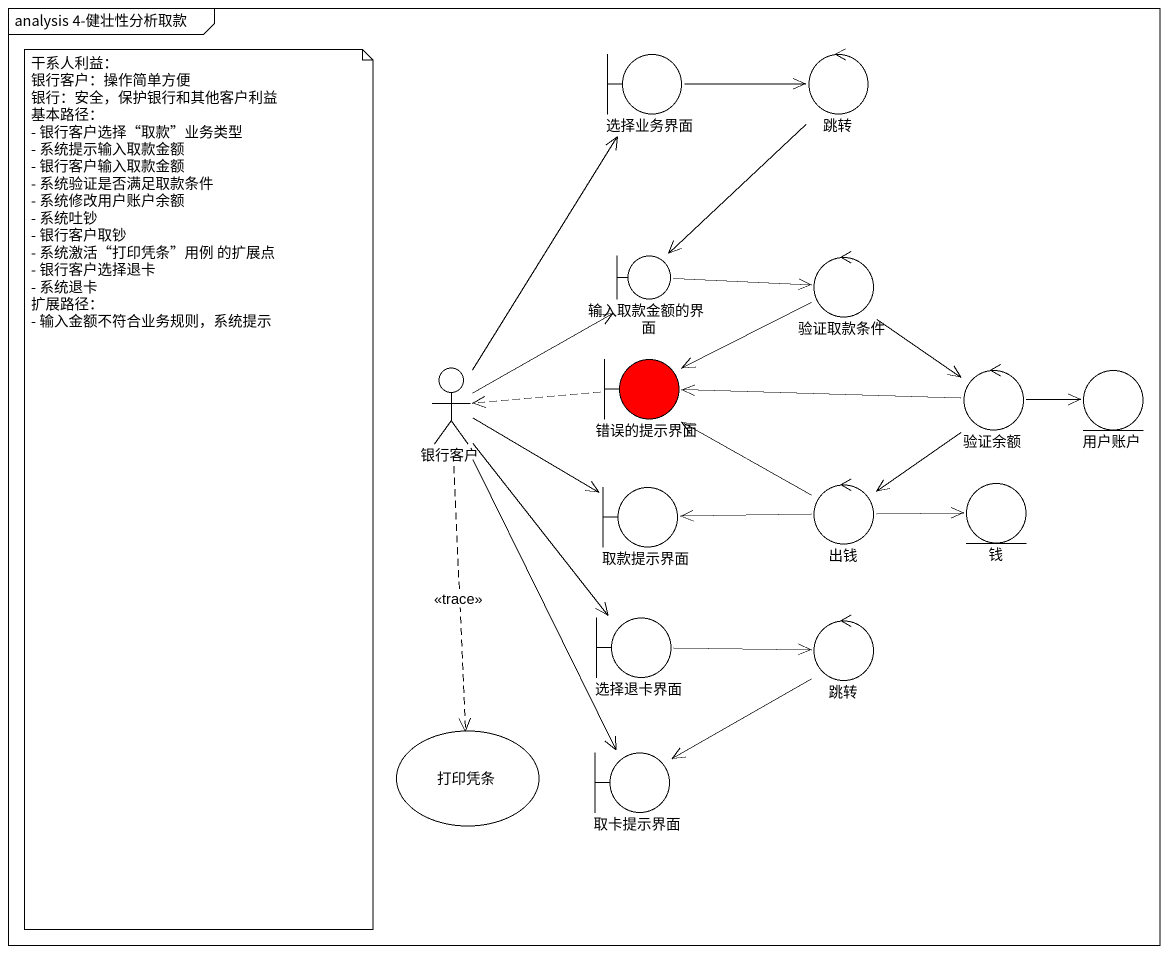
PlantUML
@startuml
mainframe analysis 4-健壮性分析取款
boundary 选择业务界面
control 跳转
boundary 输入取款金额的界面
control 验证取款条件
actor 银行客户
boundary 错误的提示界面 #FF0000
control 验证余额
entity 用户账户
boundary 取款提示界面
control 出钱
entity 钱
boundary 选择退卡界面
control "跳转" as 跳转_2
usecase 打印凭条
boundary 取卡提示界面
选择业务界面 -right-> 跳转
跳转 --> 输入取款金额的界面
输入取款金额的界面 -right-> 验证取款条件
验证取款条件 -left-> 错误的提示界面
验证取款条件 --> 验证余额
银行客户 -up-> 选择业务界面
银行客户 -up-> 输入取款金额的界面
银行客户 -right-> 取款提示界面
银行客户 --> 选择退卡界面
银行客户 ..> 打印凭条 : <<trace>>
银行客户 --> 取卡提示界面
错误的提示界面 .left.> 银行客户
验证余额 -left-> 错误的提示界面
验证余额 -right-> 用户账户
验证余额 --> 出钱
出钱 -up-> 错误的提示界面
出钱 -left-> 取款提示界面
出钱 -right-> 钱
选择退卡界面 -right-> 跳转_2
跳转_2 --> 取卡提示界面
note as N1
  干系人利益：
  银行客户：操作简单方便
  银行：安全，保护银行和其他客户利益
  基本路径：
  - 银行客户选择“取款”业务类型
  - 系统提示输入取款金额
  - 银行客户输入取款金额
  - 系统验证是否满足取款条件
  - 系统修改用户账户余额
  - 系统吐钞
  - 银行客户取钞
  - 系统激活“打印凭条”用例 的扩展点
  - 银行客户选择退卡
  - 系统退卡
  扩展路径：
  - 输入金额不符合业务规则，系统提示
end note
@enduml
